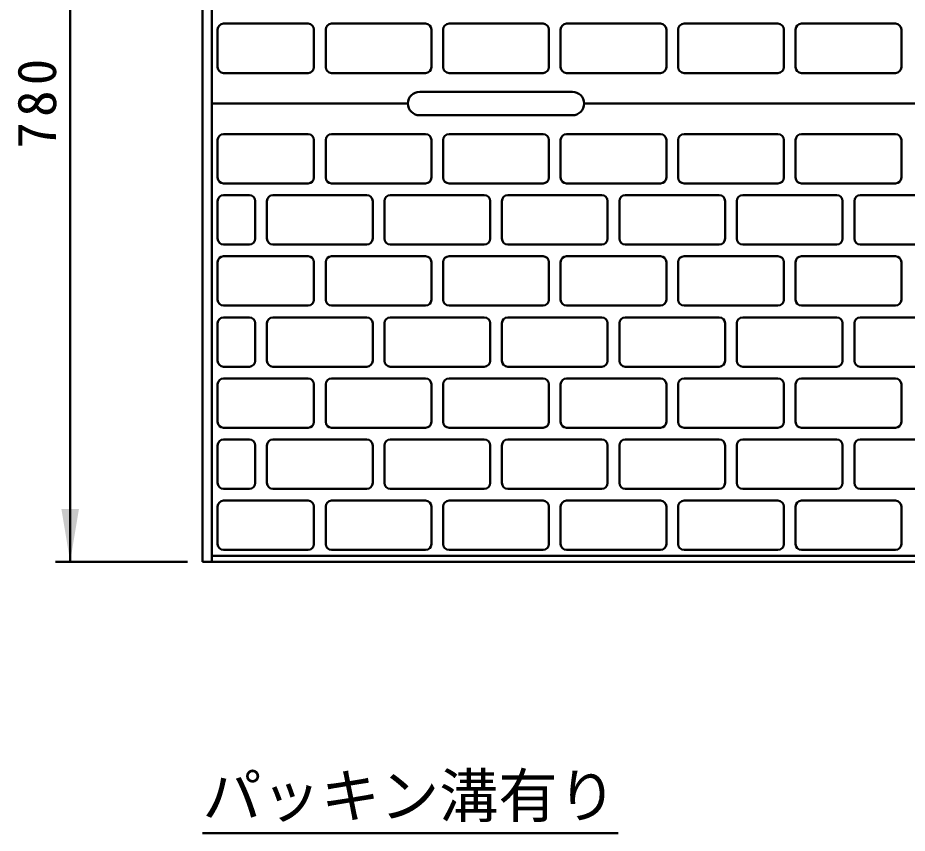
# Model space of a CAD drawing. Units: millimetres, scale not verified. Extents: x 100 to 4105, y 100 to 2870.
# Drawn here: x 2222 to 2828, y 1735 to 2291 of the extents above; entities that cross this region are included whole.
import ezdxf
from ezdxf.enums import TextEntityAlignment as Align

# ---------------------------------------------------------------- set-up
doc = ezdxf.new("R2010")
doc.units = ezdxf.units.MM
doc.header["$LTSCALE"] = 5
doc.layers.add('V-nasSTD', color=7, linetype='Continuous', lineweight=50)
doc.styles.add('ＭＳ ゴシック', font='')
doc.styles.get('ＭＳ ゴシック').set_extended_font_data('MS Gothic')

msp = doc.modelspace()

# ---------------------------------------------------------------- hatches: boundary and pattern name
at = {"layer": 'V-nasSTD'}
msp.add_hatch(color=256, dxfattribs=at).paths.add_polyline_path([(2251.677, 1956.267), (2257.677, 1920.267), (2263.677, 1956.267)])

# ---------------------------------------------------------------- linework, layer by layer
for p, q in [((2257.677, 1920.267), (2257.677, 2544.267)), ((2347.677, 2544.267), (2347.677, 1920.267)), ((2354.077, 2544.267), (2354.077, 1920.267)), ((2419.677, 2286.667), (2362.077, 2286.667)), ((2499.677, 2286.667), (2435.677, 2286.667)), ((2579.677, 2286.667), (2515.677, 2286.667)), ((2659.677, 2286.667), (2595.677, 2286.667)), ((2739.677, 2286.667), (2675.677, 2286.667)), ((2819.677, 2286.667), (2755.677, 2286.667)), ((2358.077, 2282.667), (2358.077, 2257.067)), ((2423.677, 2257.067), (2423.677, 2282.667)), ((2431.677, 2282.667), (2431.677, 2257.067)), ((2503.677, 2257.067), (2503.677, 2282.667)), ((2511.677, 2282.667), (2511.677, 2257.067)), ((2583.677, 2257.067), (2583.677, 2282.667)), ((2591.677, 2282.667), (2591.677, 2257.067)), ((2663.677, 2257.067), (2663.677, 2282.667)), ((2671.677, 2282.667), (2671.677, 2257.067)), ((2743.677, 2257.067), (2743.677, 2282.667)), ((2751.677, 2282.667), (2751.677, 2257.067)), ((2823.677, 2257.067), (2823.677, 2282.667)), ((2362.077, 2253.067), (2419.677, 2253.067)), ((2435.677, 2253.067), (2499.677, 2253.067)), ((2515.677, 2253.067), (2579.677, 2253.067)), ((2595.677, 2253.067), (2659.677, 2253.067)), ((2675.677, 2253.067), (2739.677, 2253.067)), ((2755.677, 2253.067), (2819.677, 2253.067)), ((2495.677, 2240.267), (2599.677, 2240.267)), ((2354.077, 2232.267), (2487.677, 2232.267)), ((2607.677, 2232.267), (2887.677, 2232.267)), ((2495.677, 2224.267), (2599.677, 2224.267)), ((2419.677, 2211.467), (2362.077, 2211.467)), ((2499.677, 2211.467), (2435.677, 2211.467)), ((2579.677, 2211.467), (2515.677, 2211.467)), ((2659.677, 2211.467), (2595.677, 2211.467)), ((2739.677, 2211.467), (2675.677, 2211.467)), ((2819.677, 2211.467), (2755.677, 2211.467)), ((2358.077, 2207.467), (2358.077, 2181.867)), ((2423.677, 2181.867), (2423.677, 2207.467)), ((2431.677, 2207.467), (2431.677, 2181.867)), ((2503.677, 2181.867), (2503.677, 2207.467)), ((2511.677, 2207.467), (2511.677, 2181.867)), ((2583.677, 2181.867), (2583.677, 2207.467)), ((2591.677, 2207.467), (2591.677, 2181.867)), ((2663.677, 2181.867), (2663.677, 2207.467)), ((2671.677, 2207.467), (2671.677, 2181.867)), ((2743.677, 2181.867), (2743.677, 2207.467)), ((2751.677, 2207.467), (2751.677, 2181.867)), ((2823.677, 2181.867), (2823.677, 2207.467)), ((2362.077, 2177.867), (2419.677, 2177.867)), ((2435.677, 2177.867), (2499.677, 2177.867)), ((2515.677, 2177.867), (2579.677, 2177.867)), ((2595.677, 2177.867), (2659.677, 2177.867)), ((2675.677, 2177.867), (2739.677, 2177.867)), ((2755.677, 2177.867), (2819.677, 2177.867)), ((2379.677, 2169.867), (2362.077, 2169.867)), ((2459.677, 2169.867), (2395.677, 2169.867)), ((2539.677, 2169.867), (2475.677, 2169.867)), ((2619.677, 2169.867), (2555.677, 2169.867)), ((2699.677, 2169.867), (2635.677, 2169.867)), ((2779.677, 2169.867), (2715.677, 2169.867)), ((2859.677, 2169.867), (2795.677, 2169.867)), ((2358.077, 2165.867), (2358.077, 2140.267)), ((2383.677, 2140.267), (2383.677, 2165.867)), ((2391.677, 2165.867), (2391.677, 2140.267)), ((2463.677, 2140.267), (2463.677, 2165.867)), ((2471.677, 2165.867), (2471.677, 2140.267)), ((2543.677, 2140.267), (2543.677, 2165.867)), ((2551.677, 2165.867), (2551.677, 2140.267)), ((2623.677, 2140.267), (2623.677, 2165.867)), ((2631.677, 2165.867), (2631.677, 2140.267)), ((2703.677, 2140.267), (2703.677, 2165.867)), ((2711.677, 2165.867), (2711.677, 2140.267)), ((2783.677, 2140.267), (2783.677, 2165.867)), ((2791.677, 2165.867), (2791.677, 2140.267)), ((2362.077, 2136.267), (2379.677, 2136.267)), ((2395.677, 2136.267), (2459.677, 2136.267)), ((2475.677, 2136.267), (2539.677, 2136.267)), ((2555.677, 2136.267), (2619.677, 2136.267)), ((2635.677, 2136.267), (2699.677, 2136.267)), ((2715.677, 2136.267), (2779.677, 2136.267)), ((2795.677, 2136.267), (2859.677, 2136.267)), ((2419.677, 2128.267), (2362.077, 2128.267)), ((2499.677, 2128.267), (2435.677, 2128.267)), ((2579.677, 2128.267), (2515.677, 2128.267)), ((2659.677, 2128.267), (2595.677, 2128.267)), ((2739.677, 2128.267), (2675.677, 2128.267)), ((2819.677, 2128.267), (2755.677, 2128.267)), ((2358.077, 2124.267), (2358.077, 2098.667)), ((2423.677, 2098.667), (2423.677, 2124.267)), ((2431.677, 2124.267), (2431.677, 2098.667)), ((2503.677, 2098.667), (2503.677, 2124.267)), ((2511.677, 2124.267), (2511.677, 2098.667)), ((2583.677, 2098.667), (2583.677, 2124.267)), ((2591.677, 2124.267), (2591.677, 2098.667)), ((2663.677, 2098.667), (2663.677, 2124.267)), ((2671.677, 2124.267), (2671.677, 2098.667)), ((2743.677, 2098.667), (2743.677, 2124.267)), ((2751.677, 2124.267), (2751.677, 2098.667)), ((2823.677, 2098.667), (2823.677, 2124.267)), ((2362.077, 2094.667), (2419.677, 2094.667)), ((2435.677, 2094.667), (2499.677, 2094.667)), ((2515.677, 2094.667), (2579.677, 2094.667)), ((2595.677, 2094.667), (2659.677, 2094.667)), ((2675.677, 2094.667), (2739.677, 2094.667)), ((2755.677, 2094.667), (2819.677, 2094.667)), ((2379.677, 2086.667), (2362.077, 2086.667)), ((2459.677, 2086.667), (2395.677, 2086.667)), ((2539.677, 2086.667), (2475.677, 2086.667)), ((2619.677, 2086.667), (2555.677, 2086.667)), ((2699.677, 2086.667), (2635.677, 2086.667)), ((2779.677, 2086.667), (2715.677, 2086.667)), ((2859.677, 2086.667), (2795.677, 2086.667)), ((2358.077, 2082.667), (2358.077, 2057.067)), ((2383.677, 2057.067), (2383.677, 2082.667)), ((2391.677, 2082.667), (2391.677, 2057.067)), ((2463.677, 2057.067), (2463.677, 2082.667)), ((2471.677, 2082.667), (2471.677, 2057.067)), ((2543.677, 2057.067), (2543.677, 2082.667)), ((2551.677, 2082.667), (2551.677, 2057.067)), ((2623.677, 2057.067), (2623.677, 2082.667)), ((2631.677, 2082.667), (2631.677, 2057.067)), ((2703.677, 2057.067), (2703.677, 2082.667)), ((2711.677, 2082.667), (2711.677, 2057.067)), ((2783.677, 2057.067), (2783.677, 2082.667)), ((2791.677, 2082.667), (2791.677, 2057.067)), ((2362.077, 2053.067), (2379.677, 2053.067)), ((2395.677, 2053.067), (2459.677, 2053.067)), ((2475.677, 2053.067), (2539.677, 2053.067)), ((2555.677, 2053.067), (2619.677, 2053.067)), ((2635.677, 2053.067), (2699.677, 2053.067)), ((2715.677, 2053.067), (2779.677, 2053.067)), ((2795.677, 2053.067), (2859.677, 2053.067)), ((2419.677, 2045.067), (2362.077, 2045.067)), ((2499.677, 2045.067), (2435.677, 2045.067)), ((2579.677, 2045.067), (2515.677, 2045.067)), ((2659.677, 2045.067), (2595.677, 2045.067)), ((2739.677, 2045.067), (2675.677, 2045.067)), ((2819.677, 2045.067), (2755.677, 2045.067)), ((2358.077, 2041.067), (2358.077, 2015.467)), ((2423.677, 2015.467), (2423.677, 2041.067)), ((2431.677, 2041.067), (2431.677, 2015.467)), ((2503.677, 2015.467), (2503.677, 2041.067)), ((2511.677, 2041.067), (2511.677, 2015.467)), ((2583.677, 2015.467), (2583.677, 2041.067)), ((2591.677, 2041.067), (2591.677, 2015.467)), ((2663.677, 2015.467), (2663.677, 2041.067)), ((2671.677, 2041.067), (2671.677, 2015.467)), ((2743.677, 2015.467), (2743.677, 2041.067)), ((2751.677, 2041.067), (2751.677, 2015.467)), ((2823.677, 2015.467), (2823.677, 2041.067)), ((2362.077, 2011.467), (2419.677, 2011.467)), ((2435.677, 2011.467), (2499.677, 2011.467)), ((2515.677, 2011.467), (2579.677, 2011.467)), ((2595.677, 2011.467), (2659.677, 2011.467)), ((2675.677, 2011.467), (2739.677, 2011.467)), ((2755.677, 2011.467), (2819.677, 2011.467)), ((2358.077, 1999.467), (2358.077, 1973.867)), ((2379.677, 2003.467), (2362.077, 2003.467)), ((2383.677, 1973.867), (2383.677, 1999.467)), ((2391.677, 1999.467), (2391.677, 1973.867)), ((2459.677, 2003.467), (2395.677, 2003.467)), ((2463.677, 1973.867), (2463.677, 1999.467)), ((2471.677, 1999.467), (2471.677, 1973.867)), ((2539.677, 2003.467), (2475.677, 2003.467)), ((2543.677, 1973.867), (2543.677, 1999.467)), ((2551.677, 1999.467), (2551.677, 1973.867)), ((2619.677, 2003.467), (2555.677, 2003.467)), ((2623.677, 1973.867), (2623.677, 1999.467)), ((2631.677, 1999.467), (2631.677, 1973.867)), ((2699.677, 2003.467), (2635.677, 2003.467)), ((2703.677, 1973.867), (2703.677, 1999.467)), ((2711.677, 1999.467), (2711.677, 1973.867)), ((2779.677, 2003.467), (2715.677, 2003.467)), ((2783.677, 1973.867), (2783.677, 1999.467)), ((2791.677, 1999.467), (2791.677, 1973.867)), ((2859.677, 2003.467), (2795.677, 2003.467)), ((2362.077, 1969.867), (2379.677, 1969.867)), ((2395.677, 1969.867), (2459.677, 1969.867)), ((2475.677, 1969.867), (2539.677, 1969.867)), ((2555.677, 1969.867), (2619.677, 1969.867)), ((2635.677, 1969.867), (2699.677, 1969.867)), ((2715.677, 1969.867), (2779.677, 1969.867)), ((2795.677, 1969.867), (2859.677, 1969.867)), ((2358.077, 1957.867), (2358.077, 1932.267)), ((2419.677, 1961.867), (2362.077, 1961.867)), ((2423.677, 1932.267), (2423.677, 1957.867)), ((2431.677, 1957.867), (2431.677, 1932.267)), ((2499.677, 1961.867), (2435.677, 1961.867)), ((2503.677, 1932.267), (2503.677, 1957.867)), ((2511.677, 1957.867), (2511.677, 1932.267)), ((2579.677, 1961.867), (2515.677, 1961.867)), ((2583.677, 1932.267), (2583.677, 1957.867)), ((2591.677, 1957.867), (2591.677, 1932.267)), ((2659.677, 1961.867), (2595.677, 1961.867)), ((2663.677, 1932.267), (2663.677, 1957.867)), ((2671.677, 1957.867), (2671.677, 1932.267)), ((2739.677, 1961.867), (2675.677, 1961.867)), ((2743.677, 1932.267), (2743.677, 1957.867)), ((2751.677, 1957.867), (2751.677, 1932.267)), ((2819.677, 1961.867), (2755.677, 1961.867)), ((2823.677, 1932.267), (2823.677, 1957.867)), ((2362.077, 1928.267), (2419.677, 1928.267)), ((2435.677, 1928.267), (2499.677, 1928.267)), ((2515.677, 1928.267), (2579.677, 1928.267)), ((2595.677, 1928.267), (2659.677, 1928.267)), ((2675.677, 1928.267), (2739.677, 1928.267)), ((2755.677, 1928.267), (2819.677, 1928.267)), ((2337.677, 1920.267), (2247.677, 1920.267)), ((2347.677, 1920.267), (3947.677, 1920.267)), ((2354.077, 1924.267), (3147.677, 1924.267)), ((2347.677, 1735.375), (2630.885, 1735.375))]:
    msp.add_line(p, q, dxfattribs=at)
for centre, radius, start, end in [((2362.077, 2282.667), 4, 90, 180), ((2419.677, 2282.667), 4, 0, 90), ((2435.677, 2282.667), 4, 90, 180), ((2499.677, 2282.667), 4, 0, 90), ((2515.677, 2282.667), 4, 90, 180), ((2579.677, 2282.667), 4, 0, 90), ((2595.677, 2282.667), 4, 90, 180), ((2659.677, 2282.667), 4, 0, 90), ((2675.677, 2282.667), 4, 90, 180), ((2739.677, 2282.667), 4, 0, 90), ((2755.677, 2282.667), 4, 90, 180), ((2819.677, 2282.667), 4, 0, 90), ((2362.077, 2257.067), 4, 180, 270), ((2419.677, 2257.067), 4, 270, 0), ((2435.677, 2257.067), 4, 180, 270), ((2499.677, 2257.067), 4, 270, 0), ((2515.677, 2257.067), 4, 180, 270), ((2579.677, 2257.067), 4, 270, 0), ((2595.677, 2257.067), 4, 180, 270), ((2659.677, 2257.067), 4, 270, 0), ((2675.677, 2257.067), 4, 180, 270), ((2739.677, 2257.067), 4, 270, 0), ((2755.677, 2257.067), 4, 180, 270), ((2819.677, 2257.067), 4, 270, 0), ((2495.677, 2232.267), 8, 90, 270), ((2599.677, 2232.267), 8, 270, 90), ((2362.077, 2207.467), 4, 90, 180), ((2419.677, 2207.467), 4, 0, 90), ((2435.677, 2207.467), 4, 90, 180), ((2499.677, 2207.467), 4, 0, 90), ((2515.677, 2207.467), 4, 90, 180), ((2579.677, 2207.467), 4, 0, 90), ((2595.677, 2207.467), 4, 90, 180), ((2659.677, 2207.467), 4, 0, 90), ((2675.677, 2207.467), 4, 90, 180), ((2739.677, 2207.467), 4, 0, 90), ((2755.677, 2207.467), 4, 90, 180), ((2819.677, 2207.467), 4, 0, 90), ((2362.077, 2181.867), 4, 180, 270), ((2419.677, 2181.867), 4, 270, 0), ((2435.677, 2181.867), 4, 180, 270), ((2499.677, 2181.867), 4, 270, 0), ((2515.677, 2181.867), 4, 180, 270), ((2579.677, 2181.867), 4, 270, 0), ((2595.677, 2181.867), 4, 180, 270), ((2659.677, 2181.867), 4, 270, 0), ((2675.677, 2181.867), 4, 180, 270), ((2739.677, 2181.867), 4, 270, 0), ((2755.677, 2181.867), 4, 180, 270), ((2819.677, 2181.867), 4, 270, 0), ((2362.077, 2165.867), 4, 90, 180), ((2379.677, 2165.867), 4, 0, 90), ((2395.677, 2165.867), 4, 90, 180), ((2459.677, 2165.867), 4, 0, 90), ((2475.677, 2165.867), 4, 90, 180), ((2539.677, 2165.867), 4, 0, 90), ((2555.677, 2165.867), 4, 90, 180), ((2619.677, 2165.867), 4, 0, 90), ((2635.677, 2165.867), 4, 90, 180), ((2699.677, 2165.867), 4, 0, 90), ((2715.677, 2165.867), 4, 90, 180), ((2779.677, 2165.867), 4, 0, 90), ((2795.677, 2165.867), 4, 90, 180), ((2362.077, 2140.267), 4, 180, 270), ((2379.677, 2140.267), 4, 270, 0), ((2395.677, 2140.267), 4, 180, 270), ((2459.677, 2140.267), 4, 270, 0), ((2475.677, 2140.267), 4, 180, 270), ((2539.677, 2140.267), 4, 270, 0), ((2555.677, 2140.267), 4, 180, 270), ((2619.677, 2140.267), 4, 270, 0), ((2635.677, 2140.267), 4, 180, 270), ((2699.677, 2140.267), 4, 270, 0), ((2715.677, 2140.267), 4, 180, 270), ((2779.677, 2140.267), 4, 270, 0), ((2795.677, 2140.267), 4, 180, 270), ((2362.077, 2124.267), 4, 90, 180), ((2419.677, 2124.267), 4, 0, 90), ((2435.677, 2124.267), 4, 90, 180), ((2499.677, 2124.267), 4, 0, 90), ((2515.677, 2124.267), 4, 90, 180), ((2579.677, 2124.267), 4, 0, 90), ((2595.677, 2124.267), 4, 90, 180), ((2659.677, 2124.267), 4, 0, 90), ((2675.677, 2124.267), 4, 90, 180), ((2739.677, 2124.267), 4, 0, 90), ((2755.677, 2124.267), 4, 90, 180), ((2819.677, 2124.267), 4, 0, 90), ((2362.077, 2098.667), 4, 180, 270), ((2419.677, 2098.667), 4, 270, 0), ((2435.677, 2098.667), 4, 180, 270), ((2499.677, 2098.667), 4, 270, 0), ((2515.677, 2098.667), 4, 180, 270), ((2579.677, 2098.667), 4, 270, 0), ((2595.677, 2098.667), 4, 180, 270), ((2659.677, 2098.667), 4, 270, 0), ((2675.677, 2098.667), 4, 180, 270), ((2739.677, 2098.667), 4, 270, 0), ((2755.677, 2098.667), 4, 180, 270), ((2819.677, 2098.667), 4, 270, 0), ((2362.077, 2082.667), 4, 90, 180), ((2379.677, 2082.667), 4, 0, 90), ((2395.677, 2082.667), 4, 90, 180), ((2459.677, 2082.667), 4, 0, 90), ((2475.677, 2082.667), 4, 90, 180), ((2539.677, 2082.667), 4, 0, 90), ((2555.677, 2082.667), 4, 90, 180), ((2619.677, 2082.667), 4, 0, 90), ((2635.677, 2082.667), 4, 90, 180), ((2699.677, 2082.667), 4, 0, 90), ((2715.677, 2082.667), 4, 90, 180), ((2779.677, 2082.667), 4, 0, 90), ((2795.677, 2082.667), 4, 90, 180), ((2362.077, 2057.067), 4, 180, 270), ((2379.677, 2057.067), 4, 270, 0), ((2395.677, 2057.067), 4, 180, 270), ((2459.677, 2057.067), 4, 270, 0), ((2475.677, 2057.067), 4, 180, 270), ((2539.677, 2057.067), 4, 270, 0), ((2555.677, 2057.067), 4, 180, 270), ((2619.677, 2057.067), 4, 270, 0), ((2635.677, 2057.067), 4, 180, 270), ((2699.677, 2057.067), 4, 270, 0), ((2715.677, 2057.067), 4, 180, 270), ((2779.677, 2057.067), 4, 270, 0), ((2795.677, 2057.067), 4, 180, 270), ((2362.077, 2041.067), 4, 90, 180), ((2419.677, 2041.067), 4, 0, 90), ((2435.677, 2041.067), 4, 90, 180), ((2499.677, 2041.067), 4, 0, 90), ((2515.677, 2041.067), 4, 90, 180), ((2579.677, 2041.067), 4, 0, 90), ((2595.677, 2041.067), 4, 90, 180), ((2659.677, 2041.067), 4, 0, 90), ((2675.677, 2041.067), 4, 90, 180), ((2739.677, 2041.067), 4, 0, 90), ((2755.677, 2041.067), 4, 90, 180), ((2819.677, 2041.067), 4, 0, 90), ((2362.077, 2015.467), 4, 180, 270), ((2419.677, 2015.467), 4, 270, 0), ((2435.677, 2015.467), 4, 180, 270), ((2499.677, 2015.467), 4, 270, 0), ((2515.677, 2015.467), 4, 180, 270), ((2579.677, 2015.467), 4, 270, 0), ((2595.677, 2015.467), 4, 180, 270), ((2659.677, 2015.467), 4, 270, 0), ((2675.677, 2015.467), 4, 180, 270), ((2739.677, 2015.467), 4, 270, 0), ((2755.677, 2015.467), 4, 180, 270), ((2819.677, 2015.467), 4, 270, 0), ((2362.077, 1999.467), 4, 90, 180), ((2379.677, 1999.467), 4, 0, 90), ((2395.677, 1999.467), 4, 90, 180), ((2459.677, 1999.467), 4, 0, 90), ((2475.677, 1999.467), 4, 90, 180), ((2539.677, 1999.467), 4, 0, 90), ((2555.677, 1999.467), 4, 90, 180), ((2619.677, 1999.467), 4, 0, 90), ((2635.677, 1999.467), 4, 90, 180), ((2699.677, 1999.467), 4, 0, 90), ((2715.677, 1999.467), 4, 90, 180), ((2779.677, 1999.467), 4, 0, 90), ((2795.677, 1999.467), 4, 90, 180), ((2362.077, 1973.867), 4, 180, 270), ((2379.677, 1973.867), 4, 270, 0), ((2395.677, 1973.867), 4, 180, 270), ((2459.677, 1973.867), 4, 270, 0), ((2475.677, 1973.867), 4, 180, 270), ((2539.677, 1973.867), 4, 270, 0), ((2555.677, 1973.867), 4, 180, 270), ((2619.677, 1973.867), 4, 270, 0), ((2635.677, 1973.867), 4, 180, 270), ((2699.677, 1973.867), 4, 270, 0), ((2715.677, 1973.867), 4, 180, 270), ((2779.677, 1973.867), 4, 270, 0), ((2795.677, 1973.867), 4, 180, 270), ((2362.077, 1957.867), 4, 90, 180), ((2419.677, 1957.867), 4, 0, 90), ((2435.677, 1957.867), 4, 90, 180), ((2499.677, 1957.867), 4, 0, 90), ((2515.677, 1957.867), 4, 90, 180), ((2579.677, 1957.867), 4, 0, 90), ((2595.677, 1957.867), 4, 90, 180), ((2659.677, 1957.867), 4, 0, 90), ((2675.677, 1957.867), 4, 90, 180), ((2739.677, 1957.867), 4, 0, 90), ((2755.677, 1957.867), 4, 90, 180), ((2819.677, 1957.867), 4, 0, 90), ((2362.077, 1932.267), 4, 180, 270), ((2419.677, 1932.267), 4, 270, 0), ((2435.677, 1932.267), 4, 180, 270), ((2499.677, 1932.267), 4, 270, 0), ((2515.677, 1932.267), 4, 180, 270), ((2579.677, 1932.267), 4, 270, 0), ((2595.677, 1932.267), 4, 180, 270), ((2659.677, 1932.267), 4, 270, 0), ((2675.677, 1932.267), 4, 180, 270), ((2739.677, 1932.267), 4, 270, 0), ((2755.677, 1932.267), 4, 180, 270), ((2819.677, 1932.267), 4, 270, 0)]:
    msp.add_arc(centre, radius, start, end, dxfattribs=at)

# ---------------------------------------------------------------- texts
at = {"layer": 'V-nasSTD', "style": 'ＭＳ ゴシック'}
msp.add_text('パッキン溝有り', height=29.56, dxfattribs=at).set_placement((2347.677, 1775.695), align=Align.TOP_LEFT)
at = {"layer": 'V-nasSTD', "insert": (2221.677, 2201.667), "char_height": 26.39, "attachment_point": 1, "rotation": 90, "style": 'ＭＳ ゴシック'}
msp.add_mtext('\\T1.2;780', dxfattribs=at)

doc.saveas('drawing.dxf')
